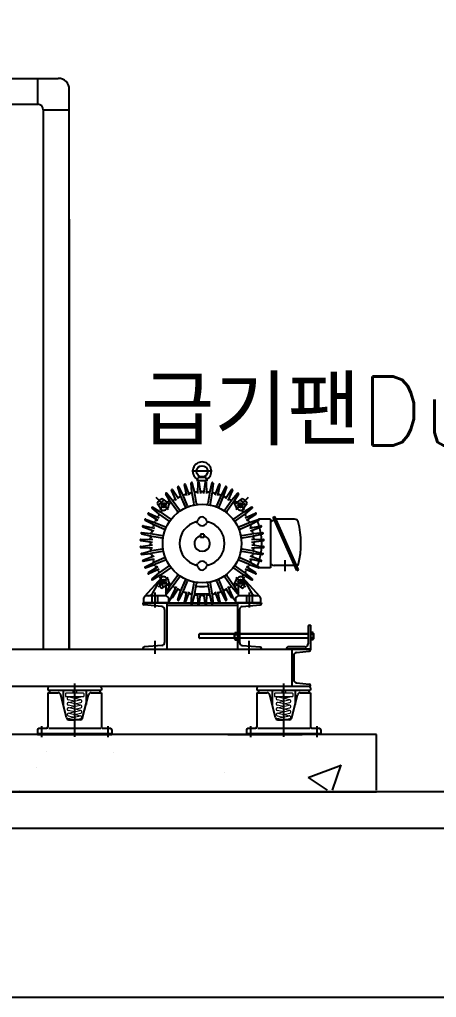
# Model space of a CAD drawing. Header units: millimetres. Extents: x -86 to 11742, y 5229 to 11464.
# Drawn here: x 7805.16 to 7819.62, y 5458.32 to 5492.3 of the extents above; entities that cross this region are included whole.
import ezdxf
from ezdxf.enums import TextEntityAlignment as Align

# ---------------------------------------------------------------- set-up
doc = ezdxf.new("R2010")
doc.units = ezdxf.units.MM
doc.header["$LTSCALE"] = 5
for name, color, linetype in [('252', 252, 'CONTINUOUS'), ('ARCH', 9, 'CONTINUOUS'), ('LGK-S', 121, 'CONTINUOUS'), ('MA', 15, 'CONTINUOUS'), ('NARA', 8, 'CONTINUOUS')]:
    doc.layers.add(name, color=color, linetype=linetype)
doc.styles.add('GHS', font='ROMANS.shx', dxfattribs={"bigfont": 'GHS.shx'})

# ---------------------------------------------------------------- blocks, each defined once
blk = doc.blocks.new('ahu-ex')
at = {"layer": '252', "linetype": 'Continuous'}
for p, q in [((-6112.9, 4.2), (-6112.9, 135.7)), ((-6112.9, 135.7), (0, 135.7)), ((-6112.9, 0), (0, 0))]:
    blk.add_line(p, q, dxfattribs=at)
at = {"layer": '252', "color": 251, "linetype": 'Continuous'}
for p, q in [((-5495.8, 94), (-5495.8, 94)), ((-5338.3, 95.3), (-5338.3, 95.3)), ((-5952.7, 34), (-6030.2, 63.7)), ((-6009.9, 4.2), (-6030, 63.9)), ((-5756, 46.4), (-5756, 46.4)), ((-5314.7, 57.5), (-5314.7, 57.5)), ((-5952.6, 34.1), (-5997, 4.2))]:
    blk.add_line(p, q, dxfattribs=at)
at = {"layer": 'ARCH'}
blk.add_line((-5276, 4.2), (-5276, 4.2), dxfattribs=at)
at = {"layer": 'MA', "color": 2}
for p, q in [((-4111.5, 1677.2), (-5365.7, 1677.2)), ((-5317.8, 1616.2), (-5317.8, 1677.2)), ((-5391.8, 1346.2), (-5391.8, 1651.1)), ((-4159.4, 1616.2), (-5317.8, 1616.2)), ((-5330.8, 1603.2), (-5391.8, 1603.2)), ((-5330.8, 1603.2), (-5330.8, 336)), ((-5391.8, 1346.2), (-5391.8, 336)), ((-5957.9, 336), (-5901.3, 336)), ((-5957.8, 336), (-5957.8, 334.4)), ((-5925, 328.3), (-5954.7, 330.9)), ((-5925, 328.3), (-5954.7, 330.9)), ((-5914.3, 336), (-5914.3, 248.9)), ((-5901.3, 337.7), (-5901.3, 336)), ((-5842.9, 337.5), (-5842.9, 336)), ((-5564.2, 336), (-5842.9, 336)), ((-5564.2, 337.5), (-5564.2, 336)), ((-5918.7, 321.4), (-5918.7, 263.5)), ((-5925, 256.6), (-5954.7, 254)), ((-5895, 255.4), (-5895, 130.2)), ((-5404.3, 255.4), (-5404.3, 130.2)), ((-5957.9, 248.9), (-5957.9, 250.5)), ((-5792.6, 248.9), (-5957.9, 248.9)), ((-5957.9, 244.9), (-5957.9, 239.5)), ((-5832.1, 239.5), (-5957.9, 239.5)), ((-5933.6, 233.3), (-5957.9, 233.3)), ((-5957.9, 233.3), (-5957.9, 153.3)), ((-5954.3, 239.5), (-5954.3, 233.3)), ((-5922, 239.5), (-5922, 206.2)), ((-5868, 239.5), (-5868, 205.3)), ((-5832.1, 233.3), (-5856.4, 233.3)), ((-5835.7, 239.5), (-5835.7, 233.3)), ((-5832.1, 244.9), (-5832.1, 239.5)), ((-5832.1, 233.3), (-5832.1, 153.3)), ((-5467.2, 244.9), (-5467.2, 239.5)), ((-5341.4, 239.5), (-5467.2, 239.5)), ((-5442.9, 233.3), (-5467.2, 233.3)), ((-5467.2, 233.3), (-5467.2, 153.3)), ((-5463.6, 239.5), (-5463.6, 233.3)), ((-5431.3, 239.5), (-5431.3, 206.2)), ((-5377.4, 239.5), (-5377.4, 205.3)), ((-5341.4, 233.3), (-5365.7, 233.3)), ((-5345, 239.5), (-5345, 233.3)), ((-5341.4, 244.9), (-5341.4, 239.5)), ((-5341.4, 233.3), (-5341.4, 153.3)), ((-5913.8, 174.4), (-5927.7, 228.5)), ((-5875.7, 174.4), (-5862.3, 228.5)), ((-5423.1, 174.4), (-5437, 228.5)), ((-5385, 174.4), (-5371.6, 228.5)), ((-5908.4, 170), (-5894.7, 170)), ((-5881, 170), (-5894.7, 170)), ((-5417.8, 170), (-5404.1, 170)), ((-5390.4, 170), (-5404.1, 170)), ((-5982.2, 146.6), (-5982.2, 135.7)), ((-5961.2, 149.9), (-5978.9, 149.9)), ((-5972.6, 154.9), (-5972.6, 129)), ((-5834, 149.9), (-5956.2, 149.9)), ((-5811.1, 149.9), (-5828.7, 149.9)), ((-5817.4, 154.9), (-5817.4, 129.3)), ((-5807.8, 146.6), (-5807.8, 135.7)), ((-5491.5, 146.6), (-5491.5, 135.7)), ((-5470.6, 149.9), (-5488.2, 149.9)), ((-5481.9, 154.9), (-5481.9, 129)), ((-5343.4, 149.9), (-5465.5, 149.9)), ((-5320.5, 149.9), (-5338.1, 149.9)), ((-5326.7, 154.9), (-5326.7, 129.3)), ((-5317.1, 146.6), (-5317.1, 135.7)), ((-5807.8, 137.7), (-5982.2, 137.7)), ((-5764.2, 135.7), (-5938.7, 135.7)), ((-5317.1, 137.7), (-5491.5, 137.7)), ((-5317.1, 135.7), (-5491.5, 135.7))]:
    blk.add_line(p, q, dxfattribs=at)
at = {"layer": 'MA', "color": 2, "linetype": 'Continuous'}
for p, q in [((-5391.8, 336), (-5391.8, 1346.2)), ((-4085.4, 336), (-5957.9, 336)), ((-4085.4, 248.9), (-5792.6, 248.9))]:
    blk.add_line(p, q, dxfattribs=at)
at = {"layer": 'MA', "color": 5}
for p, q in [((-5727.5, 754), (-5679.6, 754)), ((-5714.5, 730.5), (-5713.3, 738.1)), ((-5712, 739.2), (-5695.2, 739.2)), ((-5692.7, 730.5), (-5693.9, 738.1)), ((-5760.6, 716.7), (-5754.1, 697.2)), ((-5758.1, 717.7), (-5748.8, 699.5)), ((-5745.2, 722.3), (-5739.8, 696.6)), ((-5742.7, 723), (-5733.3, 698.1)), ((-5729.3, 726.1), (-5727.4, 705.7)), ((-5726.7, 726.6), (-5721.7, 706.7)), ((-5714.3, 731.4), (-5692.8, 731.4)), ((-5713.1, 728.1), (-5713.6, 701.5)), ((-5710.4, 728.3), (-5706.9, 702)), ((-5700.2, 702), (-5696.7, 728.3)), ((-5693.6, 701.5), (-5694.1, 728.1)), ((-5685.4, 706.7), (-5680.4, 726.6)), ((-5679.8, 705.7), (-5677.9, 726.1)), ((-5673.8, 698.1), (-5664.5, 723)), ((-5667.4, 696.6), (-5662, 722.3)), ((-5658.3, 699.5), (-5649, 717.7)), ((-5653.1, 697.2), (-5646.6, 716.7)), ((-5811.3, 692), (-5782.7, 663.3)), ((-5784.3, 680), (-5798.3, 690)), ((-5788.9, 700.5), (-5778.2, 683)), ((-5786.8, 702), (-5773.6, 686.3)), ((-5775.2, 709.4), (-5764.1, 685.5)), ((-5772.9, 710.7), (-5758.6, 689.2)), ((-5754.1, 697.2), (-5742.9, 670.5)), ((-5748.8, 699.5), (-5737.6, 672.7)), ((-5727.4, 705.7), (-5722.5, 677.1)), ((-5721.7, 706.7), (-5716.8, 678.1)), ((-5690.3, 678.1), (-5685.4, 706.7)), ((-5684.7, 677.1), (-5679.8, 705.7)), ((-5669.6, 672.7), (-5658.3, 699.5)), ((-5664.3, 670.5), (-5653, 697.2)), ((-5648.5, 689.2), (-5634.2, 710.7)), ((-5643, 685.5), (-5632, 709.4)), ((-5633.6, 686.3), (-5620.4, 702)), ((-5628.9, 683), (-5618.2, 700.5)), ((-5624.4, 663.3), (-5595.8, 692)), ((-5608.9, 690), (-5622.8, 680)), ((-5805.7, 654.2), (-5821.4, 667.4)), ((-5802.3, 658.9), (-5819.9, 669.5)), ((-5799.4, 664.9), (-5809.3, 678.9)), ((-5778.2, 683), (-5761.3, 659.4)), ((-5773.6, 686.3), (-5756.6, 662.8)), ((-5650.5, 662.8), (-5633.6, 686.3)), ((-5645.9, 659.4), (-5628.9, 683)), ((-5597.8, 678.9), (-5607.7, 664.9)), ((-5587.3, 669.5), (-5604.8, 658.8)), ((-5585.8, 667.4), (-5601.4, 654.2)), ((-5930.2, 522.1), (-5874.3, 647.8)), ((-5926.3, 520.4), (-5870.3, 646.1)), ((-5870.3, 646.1), (-5874.3, 647.8)), ((-5807.8, 638.7), (-5830, 653.5)), ((-5804.5, 644.6), (-5828.8, 655.8)), ((-5782.2, 637.2), (-5805.7, 654.2)), ((-5778.8, 641.9), (-5802.3, 658.9)), ((-5604.8, 658.9), (-5628.3, 641.9)), ((-5601.4, 654.2), (-5625, 637.2)), ((-5578.4, 655.8), (-5602.7, 644.6)), ((-5577.1, 653.5), (-5599.4, 638.7)), ((-5920.6, 641.4), (-5878.3, 641.4)), ((-5867.4, 637.2), (-5873.1, 639.7)), ((-5863.8, 641.7), (-5837.6, 641.7)), ((-5863.8, 641.7), (-5863.8, 584.2)), ((-5863.8, 632.1), (-5863.8, 536.3)), ((-5817, 613.7), (-5842.4, 623.3)), ((-5815.5, 620.3), (-5841.7, 625.8)), ((-5816.6, 634.7), (-5837.6, 641.7)), ((-5818.8, 629.4), (-5837.1, 638.8)), ((-5792.1, 618.2), (-5818.8, 629.4)), ((-5789.9, 623.5), (-5816.6, 634.7)), ((-5590.5, 634.7), (-5617.3, 623.5)), ((-5588.3, 629.4), (-5615.1, 618.2)), ((-5565.5, 625.8), (-5591.6, 620.3)), ((-5569.6, 641.7), (-5590.5, 634.7)), ((-5564.7, 623.3), (-5590.2, 613.7)), ((-5570.1, 638.8), (-5588.3, 629.4)), ((-5826.1, 602.3), (-5845.9, 607.3)), ((-5825.1, 608), (-5845.5, 609.9)), ((-5797.5, 597.4), (-5826, 602.3)), ((-5796.5, 603.1), (-5825.1, 608)), ((-5707.5, 606), (-5699.7, 606)), ((-5707.5, 606), (-5707.5, 598.1)), ((-5707.5, 598.1), (-5699.7, 598.1)), ((-5699.7, 606), (-5699.7, 598.1)), ((-5582.1, 608), (-5610.7, 603.1)), ((-5581.1, 602.3), (-5609.7, 597.4)), ((-5561.6, 609.9), (-5582.1, 608)), ((-5561.2, 607.3), (-5581.1, 602.3)), ((-5863.8, 584.2), (-5863.8, 526.7)), ((-5820.2, 581), (-5847.7, 577.3)), ((-5819.8, 587.3), (-5847.6, 591.1)), ((-5819.5, 594.2), (-5847.5, 593.7)), ((-5819.9, 574.2), (-5847.5, 574.7)), ((-5559.6, 593.7), (-5587.6, 594.2)), ((-5559.5, 591.1), (-5587.3, 587.3)), ((-5559.6, 574.7), (-5587.2, 574.2)), ((-5559.5, 577.3), (-5587, 581)), ((-5826.1, 566.1), (-5845.9, 561)), ((-5825.1, 560.4), (-5845.5, 558.5)), ((-5816.5, 554.9), (-5842.4, 545.1)), ((-5826.1, 566.1), (-5797.5, 571)), ((-5825.1, 560.4), (-5796.5, 565.3)), ((-5610.7, 565.3), (-5582.1, 560.4)), ((-5609.7, 571), (-5581.1, 566.1)), ((-5564.7, 545.1), (-5590.7, 554.9)), ((-5561.6, 558.5), (-5582.1, 560.4)), ((-5561.2, 561), (-5581.1, 566.1)), ((-5927.2, 533.2), (-5927.2, 533.2)), ((-5920.9, 532.5), (-5872.5, 532.5)), ((-5897.8, 545.1), (-5897.8, 519.2)), ((-5815, 548.2), (-5841.7, 542.6)), ((-5816.6, 533.7), (-5837.6, 526.7)), ((-5818.8, 539), (-5837.1, 529.6)), ((-5830, 514.9), (-5807.8, 529.7)), ((-5818.8, 539), (-5792.1, 550.2)), ((-5816.6, 533.7), (-5789.9, 544.9)), ((-5805.7, 514.2), (-5782.2, 531.2)), ((-5625, 531.2), (-5601.4, 514.2)), ((-5617.3, 544.9), (-5590.5, 533.7)), ((-5615.1, 550.2), (-5588.3, 539)), ((-5599.4, 529.7), (-5577.1, 514.9)), ((-5565.5, 542.6), (-5592.2, 548.2)), ((-5569.6, 526.7), (-5590.5, 533.7)), ((-5570, 529.6), (-5588.3, 539)), ((-5926.3, 520.4), (-5930.2, 522.1)), ((-5863.8, 526.7), (-5837.6, 526.7)), ((-5828.8, 512.6), (-5804.5, 523.8)), ((-5821.4, 501), (-5805.7, 514.2)), ((-5819.9, 498.9), (-5802.3, 509.5)), ((-5802.3, 509.5), (-5778.8, 526.5)), ((-5761.3, 509), (-5778.2, 485.4)), ((-5756.6, 505.6), (-5773.6, 482.1)), ((-5633.6, 482.1), (-5650.5, 505.6)), ((-5628.9, 485.4), (-5645.9, 509)), ((-5628.3, 526.5), (-5604.8, 509.5)), ((-5604.8, 509.5), (-5587.3, 498.9)), ((-5602.7, 523.8), (-5578.4, 512.6)), ((-5601.4, 514.2), (-5585.8, 501)), ((-5838.9, 459.7), (-5798.9, 503.6)), ((-5798.9, 503.6), (-5820, 467.1)), ((-5806.3, 481.4), (-5783.7, 504.1)), ((-5802, 498.2), (-5802, 481.9)), ((-5784.3, 488.4), (-5798.3, 478.4)), ((-5778.2, 485.4), (-5788.9, 467.9)), ((-5788.9, 461.4), (-5788.9, 485.1)), ((-5764.1, 482.9), (-5775.2, 459)), ((-5742.9, 497.9), (-5754.1, 471.2)), ((-5737.6, 495.7), (-5748.8, 468.9)), ((-5722.5, 491.3), (-5727.4, 462.7)), ((-5716.8, 490.3), (-5721.7, 461.7)), ((-5685.4, 461.7), (-5690.3, 490.3)), ((-5679.8, 462.7), (-5684.7, 491.3)), ((-5658.3, 468.9), (-5669.6, 495.7)), ((-5653.1, 471.2), (-5664.3, 497.9)), ((-5632, 459), (-5643.1, 482.9)), ((-5618.2, 467.9), (-5628.9, 485.4)), ((-5623.5, 504.1), (-5600.8, 481.4)), ((-5608.9, 478.4), (-5622.8, 488.4)), ((-5618.3, 485.1), (-5618.3, 461.4)), ((-5608.2, 503.6), (-5568.2, 459.7)), ((-5587.2, 467.1), (-5608.2, 503.6)), ((-5605.2, 481.9), (-5605.2, 498.2)), ((-5835.1, 461.4), (-5788.9, 461.4)), ((-5820.7, 461.4), (-5820.7, 444.9)), ((-5814.2, 468.9), (-5814.2, 433.9)), ((-5807.6, 461.4), (-5807.6, 444.9)), ((-5782, 456.2), (-5788.9, 461.4)), ((-5773.6, 482.1), (-5786.8, 466.4)), ((-5758.6, 479.2), (-5772.9, 457.7)), ((-5754.1, 471.2), (-5760.6, 451.7)), ((-5748.8, 468.9), (-5758.1, 450.7)), ((-5739.8, 471.8), (-5745.2, 446.1)), ((-5733.3, 470.3), (-5742.7, 445.4)), ((-5727.4, 462.7), (-5729.3, 442.3)), ((-5721.7, 461.7), (-5726.7, 441.8)), ((-5713.6, 466.2), (-5713.1, 440.3)), ((-5707, 465.8), (-5710.4, 440.1)), ((-5696.7, 440.1), (-5700.1, 465.8)), ((-5694.1, 440.3), (-5693.6, 466.2)), ((-5680.4, 441.8), (-5685.4, 461.7)), ((-5677.9, 442.3), (-5679.8, 462.7)), ((-5664.5, 445.4), (-5673.9, 470.3)), ((-5662, 446.1), (-5667.4, 471.8)), ((-5649, 450.7), (-5658.3, 468.9)), ((-5646.6, 451.7), (-5653.1, 471.2)), ((-5634.2, 457.7), (-5648.5, 479.2)), ((-5620.4, 466.4), (-5633.6, 482.1)), ((-5618.2, 461.4), (-5625.2, 456.2)), ((-5618.3, 461.4), (-5572.1, 461.4)), ((-5599.5, 444.9), (-5599.5, 461.4)), ((-5593, 433.9), (-5593, 468.9)), ((-5586.4, 444.9), (-5586.4, 461.4)), ((-5564.2, 444.9), (-5842.9, 444.9)), ((-5842.9, 444.9), (-5842.9, 443.3)), ((-5840.3, 456.2), (-5840.3, 444.9)), ((-5840.3, 444.9), (-5782, 444.9)), ((-5797.9, 436.2), (-5839.7, 439.9)), ((-5786.3, 444.9), (-5786.3, 336)), ((-5620.8, 439.6), (-5786.3, 439.6)), ((-5782, 448.3), (-5775.2, 458)), ((-5782, 456.2), (-5782, 444.9)), ((-5631.9, 458), (-5625.2, 448.3)), ((-5625.2, 444.9), (-5625.2, 456.2)), ((-5625.2, 444.9), (-5566.8, 444.9)), ((-5620.8, 444.9), (-5620.8, 336)), ((-5609.2, 436.2), (-5567.4, 439.9)), ((-5566.8, 444.9), (-5566.8, 456.2)), ((-5564.2, 444.9), (-5564.2, 443.3)), ((-5791.5, 429.3), (-5791.5, 351.6)), ((-5615.6, 429.3), (-5615.6, 351.6)), ((-5957.9, 392.6), (-5956.1, 392.6)), ((-5957.9, 392.6), (-5957.9, 336)), ((-5965, 372.6), (-5965, 360.3)), ((-5964.2, 374.7), (-5957.9, 374.7)), ((-5964.2, 370.6), (-5957.9, 370.6)), ((-5952.7, 389.1), (-5952.7, 348.6)), ((-5952.7, 371.6), (-5791.5, 371.6)), ((-5952.7, 370.9), (-5791.5, 370.9)), ((-5780, 374.7), (-5786.3, 374.7)), ((-5780, 370.6), (-5786.3, 370.6)), ((-5779.2, 372.6), (-5779.2, 360.3)), ((-5779.2, 371.6), (-5697.2, 371.6)), ((-5779.2, 370.9), (-5696.6, 370.9)), ((-5696.6, 370.9), (-5697.2, 371.6)), ((-5696.6, 362), (-5696.6, 370.9)), ((-5964.2, 362.4), (-5957.9, 362.4)), ((-5964.2, 358.2), (-5957.9, 358.2)), ((-5952.7, 362), (-5791.5, 362)), ((-5952.7, 361.4), (-5791.5, 361.4)), ((-5814.2, 324.7), (-5814.2, 355.2)), ((-5780, 362.4), (-5786.3, 362.4)), ((-5780, 358.2), (-5786.3, 358.2)), ((-5779.2, 362), (-5696.6, 362)), ((-5779.2, 361.4), (-5697.2, 361.4)), ((-5696.6, 362), (-5697.2, 361.4)), ((-5593, 324.7), (-5593, 355.2)), ((-5945.2, 341.2), (-5904.8, 341.2)), ((-5797.9, 344.6), (-5839.7, 341)), ((-5609.2, 344.6), (-5567.4, 341))]:
    blk.add_line(p, q, dxfattribs=at)
at = {"layer": 'MA', "color": 5, "lineweight": 0}
for p, q in [((-5916.3, 231.7), (-5916.3, 225)), ((-5875.2, 233.2), (-5914.8, 233.2)), ((-5899.2, 239.5), (-5899.2, 233.2)), ((-5890.8, 239.5), (-5890.8, 233.2)), ((-5873.7, 231.7), (-5873.7, 225)), ((-5425.6, 231.7), (-5425.6, 225)), ((-5384.5, 233.2), (-5424.1, 233.2)), ((-5408.5, 239.5), (-5408.5, 233.2)), ((-5400.1, 239.5), (-5400.1, 233.2)), ((-5383, 231.7), (-5383, 225)), ((-5873.7, 225), (-5916.3, 225)), ((-5892.9, 220.5), (-5913.3, 225)), ((-5909.6, 216.8), (-5881.2, 223.1)), ((-5894.5, 207.5), (-5909.6, 210.9)), ((-5909.6, 204.2), (-5881.2, 210.5)), ((-5879.9, 210.5), (-5908.3, 216.8)), ((-5895, 213.8), (-5879.9, 217.2)), ((-5879.5, 223), (-5888.6, 225)), ((-5383, 225), (-5425.6, 225)), ((-5402.3, 220.5), (-5422.7, 225)), ((-5418.9, 216.8), (-5390.5, 223.1)), ((-5403.8, 207.5), (-5418.9, 210.9)), ((-5418.9, 204.2), (-5390.5, 210.5)), ((-5389.2, 210.5), (-5417.6, 216.8)), ((-5404.3, 213.8), (-5389.2, 217.2)), ((-5388.9, 223), (-5398, 225)), ((-5894.5, 194.9), (-5909.6, 198.3)), ((-5909.6, 191.6), (-5881.2, 197.9)), ((-5894.5, 182.3), (-5909.6, 185.7)), ((-5881.2, 185.3), (-5909.6, 179)), ((-5879.9, 197.9), (-5908.3, 204.2)), ((-5879.9, 185.3), (-5908.3, 191.6)), ((-5895, 201.2), (-5879.9, 204.6)), ((-5895, 188.6), (-5879.9, 192)), ((-5403.8, 194.9), (-5418.9, 198.3)), ((-5418.9, 191.6), (-5390.5, 197.9)), ((-5403.8, 182.3), (-5418.9, 185.7)), ((-5390.5, 185.3), (-5418.9, 179)), ((-5389.2, 197.9), (-5417.6, 204.2)), ((-5389.2, 185.3), (-5417.6, 191.6)), ((-5404.3, 201.2), (-5389.2, 204.6)), ((-5404.3, 188.6), (-5389.2, 192)), ((-5894.7, 170), (-5909.6, 173.1)), ((-5876.5, 172.4), (-5908.3, 179)), ((-5879.9, 179.4), (-5894.6, 176.1)), ((-5404.1, 170), (-5418.9, 173.1)), ((-5385.9, 172.4), (-5417.7, 179)), ((-5389.2, 179.4), (-5403.9, 176.1))]:
    blk.add_line(p, q, dxfattribs=at)
at = {"layer": 'MA', "color": 2, "extrusion": (0, 0, -1)}
for centre, major_axis, start_param, end_param in [((-5365.7, 1651.1), (18.5, 18.5), 3.926991, 5.497787), ((-5317.8, 1603.2), (-9.24, 9.24), 5.497787, 7.068583), ((-5954.4, 334.4), (2.46, 2.46), 2.443461, 3.926991), ((-5954.4, 334.4), (2.46, 2.46), 2.443461, 3.926991), ((-5925.7, 321.4), (-4.93, 4.93), 0.872665, 2.356194), ((-5925.7, 321.4), (-4.93, 4.93), 0.872665, 2.356194), ((-5954.4, 250.5), (-2.46, 2.46), 5.497787, 6.981317), ((-5925.7, 263.5), (4.93, 4.93), 0.785398, 2.268928), ((-5953.9, 244.9), (2.85, 2.85), 3.926991, 5.497787), ((-5933.6, 227.3), (-4.26, 4.26), 0.785398, 2.164774), ((-5856.4, 227.3), (4.26, 4.26), 4.118411, 5.497787), ((-5836.1, 244.9), (-2.85, 2.85), 0.785398, 2.356194), ((-5463.2, 244.9), (2.85, 2.85), 3.926991, 5.497787), ((-5442.9, 227.3), (-4.26, 4.26), 0.785398, 2.164774), ((-5365.7, 227.3), (4.26, 4.26), 4.118411, 5.497787), ((-5345.5, 244.9), (-2.85, 2.85), 0.785398, 2.356194), ((-5908.4, 175.4), (-3.83, 3.83), 3.926991, 5.306367), ((-5881, 175.4), (3.83, 3.83), 0.976818, 2.356194), ((-5417.8, 175.4), (-3.83, 3.83), 3.926991, 5.306367), ((-5390.4, 175.4), (3.83, 3.83), 0.976818, 2.356194), ((-5978.9, 146.6), (-2.37, 2.37), 5.497787, 7.068583), ((-5961.2, 153.3), (2.37, 2.37), 0.785398, 2.356194), ((-5828.7, 153.3), (-2.37, 2.37), 3.926991, 5.497787), ((-5811.1, 146.6), (2.37, 2.37), -0.785398, 0.785398), ((-5488.2, 146.6), (-2.37, 2.37), 5.497787, 7.068583), ((-5470.6, 153.3), (-2.37, 2.37), 2.356194, 3.926991), ((-5338.1, 153.3), (-2.37, 2.37), 3.926991, 5.497787), ((-5320.5, 146.6), (2.37, 2.37), -0.785398, 0.785398)]:
    blk.add_ellipse(centre, major_axis=major_axis, ratio=1, start_param=start_param, end_param=end_param, dxfattribs=at)
at = {"layer": 'MA', "color": 5, "extrusion": (0, 0, -1)}
for centre, major_axis, start_param, end_param in [((-5703.6, 754), (-15.4, 15.4), 4.562707, 9.574461), ((-5703.6, 754), (-9.24, 9.24), 5.497787, 11.780972), ((-5721.1, 731.6), (4.78, 4.78), -0.029821, 0.942375), ((-5712, 737.9), (0.924, 0.924), 4.101525, 5.497786), ((-5703.6, 719.1), (15.5, 15.5), -1.221163, -0.34963), ((-5695.2, 737.9), (-0.924, 0.924), 0.785392, 2.181659), ((-5686, 731.6), (-4.78, 4.78), 5.340812, 6.313006), ((-5759.3, 717.1), (0.924, 0.924), 3.568843, 6.595051), ((-5743.9, 722.6), (0.924, 0.924), 3.682289, 6.708497), ((-5728, 726.3), (0.924, 0.924), 3.795735, 6.821943), ((-5711.7, 728.1), (0.924, 0.924), 3.909182, 6.93539), ((-5695.4, 728.1), (-0.924, 0.924), 5.630982, 8.657189), ((-5679.2, 726.3), (0.924, 0.924), 4.173632, 7.199839), ((-5663.2, 722.6), (0.924, 0.924), 4.287078, 7.313285), ((-5647.8, 717.1), (0.924, 0.924), 4.400524, 7.426731), ((-5703.6, 584.2), (100.4, 100.4), 4.65715, 4.767639), ((-5787.8, 701.2), (0.924, 0.924), 3.34195, 6.368158), ((-5774, 710), (0.924, 0.924), 3.455397, 6.481604), ((-5768.9, 689.7), (1.85, 1.85), 0.351615, 1.801656), ((-5759.4, 695), (1.85, 1.85), 1.889899, 3.339758), ((-5703.6, 584.2), (85.9, 85.9), -1.251811, -1.226629), ((-5756.6, 696.4), (1.85, 1.85), 0.465061, 1.915104), ((-5746.5, 700.7), (-1.85, 1.85), 3.574142, 5.024001), ((-5703.6, 584.2), (85.9, 85.9), -1.13836, -1.113286), ((-5743.5, 701.7), (-1.85, 1.85), 2.149304, 3.599347), ((-5733, 704.8), (1.85, 1.85), 2.116793, 3.566652), ((-5703.6, 584.2), (85.9, 85.9), -1.02491, -0.99973), ((-5730, 705.5), (1.85, 1.85), 0.691954, 2.141998), ((-5719.2, 707.3), (-1.85, 1.85), 3.800928, 5.250895), ((-5703.6, 584.2), (85.9, 85.9), -0.91146, -0.886275), ((-5716.1, 707.7), (1.85, 1.85), 0.8054, 2.255445), ((-5705.1, 708.3), (1.85, 1.85), 2.343688, 3.793546), ((-5703.6, 584.2), (-85.9, 85.9), 0.772789, 0.785399), ((-5703.6, 584.2), (85.9, 85.9), -0.785399, -0.772788), ((-5702, 708.3), (1.85, 1.85), 0.918843, 2.368701), ((-5691.1, 707.7), (1.85, 1.85), 2.456943, 3.906988), ((-5703.6, 584.2), (85.9, 85.9), -0.684521, -0.659335), ((-5688, 707.3), (-1.85, 1.85), 2.603086, 4.053053), ((-5677.2, 705.5), (1.85, 1.85), 2.570392, 4.020435), ((-5703.6, 584.2), (85.9, 85.9), -0.571065, -0.545885), ((-5674.1, 704.8), (-1.85, 1.85), 2.716533, 4.166391), ((-5663.6, 701.7), (-1.85, 1.85), 4.254635, 5.704678), ((-5703.6, 584.2), (-85.9, 85.9), 1.113287, 1.138361), ((-5660.7, 700.7), (1.85, 1.85), 1.259184, 2.709042), ((-5650.6, 696.4), (1.85, 1.85), 2.797286, 4.247328), ((-5703.6, 584.2), (85.9, 85.9), -0.344167, -0.318984), ((-5647.8, 695), (1.85, 1.85), 1.372631, 2.822489), ((-5638.2, 689.7), (-1.85, 1.85), 4.48153, 5.93157), ((-5633.1, 710), (-0.924, 0.924), 6.084767, 9.110974), ((-5619.4, 701.2), (-0.924, 0.924), 6.198213, 9.22442), ((-5703.6, 584.2), (100.4, 100.4), -0.05525, 0.055239), ((-5820.5, 668.4), (-0.924, 0.924), 4.627417, 7.653624), ((-5703.6, 584.2), (-96.1, 96.1), 6.217837, 6.348544), ((-5703.6, 584.2), (89.9, 89.9), 4.598371, 4.830204), ((-5793.5, 674.1), (-3.69, 3.69), 5.497787, 11.780972), ((-5703.6, 584.2), (65.3, 65.3), 3.926991, 10.210176), ((-5795.3, 676), (-9.85, 9.85), 2.426259, 3.856934), ((-5781.3, 684.3), (-3.69, 3.69), 3.266912, 4.546452), ((-5775.3, 674.6), (-4.31, 4.31), 5.567847, 6.397248), ((-5780.5, 681.6), (-1.85, 1.85), 1.808965, 3.259006), ((-5771.6, 688), (-1.85, 1.85), 3.347249, 4.797107), ((-5703.6, 584.2), (85.9, 85.9), -1.36526, -1.340077), ((-5745.3, 669.5), (-1.85, 1.85), 1.959082, 3.472216), ((-5735.2, 673.7), (1.85, 1.85), 2.017202, 3.530076), ((-5725, 676.7), (-1.85, 1.85), 2.18603, 3.699105), ((-5714.2, 678.5), (-1.85, 1.85), 3.814818, 5.327669), ((-5692.9, 678.5), (-1.85, 1.85), 2.526312, 4.039163), ((-5682.1, 676.7), (-1.85, 1.85), 4.154877, 5.667952), ((-5672, 673.7), (1.85, 1.85), 1.182313, 2.695186), ((-5661.9, 669.5), (-1.85, 1.85), 4.381767, 5.894901), ((-5703.6, 584.2), (-85.9, 85.9), 1.340077, 1.36526), ((-5635.6, 688), (-1.85, 1.85), 3.056875, 4.506732), ((-5626.7, 681.6), (1.85, 1.85), 3.024179, 4.474221), ((-5625.9, 684.3), (3.69, 3.69), 1.736734, 3.016273), ((-5631.8, 674.6), (4.31, 4.31), -0.114062, 0.715339), ((-5611.8, 676), (9.85, 9.85), 2.426251, 3.856926), ((-5703.6, 584.2), (89.9, 89.9), -0.117815, 0.114018), ((-5613.7, 674.1), (-3.69, 3.69), 5.497787, 11.780972), ((-5703.6, 584.2), (-96.1, 96.1), 1.505437, 1.636145), ((-5586.6, 668.4), (-0.924, 0.924), 0.200358, 3.226565), ((-5829.3, 654.6), (-0.924, 0.924), 4.513971, 7.540178), ((-5809.1, 649.6), (1.85, 1.85), 1.339936, 2.789977), ((-5703.6, 584.2), (85.9, 85.9), 4.48167, 4.506854), ((-5807.4, 652.2), (-1.85, 1.85), 1.486079, 2.935936), ((-5801, 661.1), (-1.85, 1.85), 3.024179, 4.47422), ((-5803.7, 661.9), (-3.69, 3.69), 1.737047, 3.016544), ((-5793.9, 656), (-4.31, 4.31), 6.169124, 6.998525), ((-5763.4, 657.9), (1.85, 1.85), 0.161394, 1.674462), ((-5754.5, 664.3), (1.85, 1.85), 1.790286, 3.303247), ((-5703.6, 637.3), (6.77, 6.77), 4.161928, 6.833593), ((-5652.6, 664.3), (-1.85, 1.85), 2.979938, 4.492899), ((-5643.7, 657.9), (-1.85, 1.85), 4.608723, 6.121792), ((-5613.2, 656), (4.31, 4.31), -0.715339, 0.114061), ((-5603.5, 661.9), (3.69, 3.69), 3.266642, 4.546139), ((-5606.2, 661.1), (1.85, 1.85), 1.808964, 3.259006), ((-5599.8, 652.2), (1.85, 1.85), 3.347249, 4.797107), ((-5703.6, 584.2), (85.9, 85.9), 0.205535, 0.230719), ((-5598.1, 649.6), (1.85, 1.85), 1.922412, 3.372452), ((-5577.8, 654.6), (-0.924, 0.924), 0.313805, 3.340011), ((-5740.6, 584.2), (8.8, 194.9), 4.417906, 4.930053), ((-5920.6, 632.7), (-6.16, 6.16), 5.760809, 7.068583), ((-5878.3, 643.1), (-1.23, 1.23), 2.775074, 3.926991), ((-5869.9, 631.6), (-4.31, 4.31), 1.204277, 2.356194), ((-5841.9, 624.5), (-0.924, 0.924), 4.287078, 7.313285), ((-5703.6, 584.2), (99.1, 99.1), 4.108703, 4.19916), ((-5836.5, 639.9), (0.924, 0.924), 2.829728, 5.855935), ((-5703.6, 584.2), (99.1, 99.1), 4.222158, 4.312612), ((-5821.1, 624.2), (1.85, 1.85), 1.113043, 2.563082), ((-5820, 627.1), (1.85, 1.85), -0.31161, 1.138247), ((-5703.6, 584.2), (85.9, 85.9), 4.25488, 4.279954), ((-5815.8, 637.2), (1.85, 1.85), 1.22649, 2.67653), ((-5703.6, 584.2), (-85.9, 85.9), 5.939019, 5.964201), ((-5814.4, 640), (1.85, 1.85), -0.198164, 1.251694), ((-5788.8, 625.9), (1.85, 1.85), 1.240173, 2.753307), ((-5783.7, 635.1), (-1.85, 1.85), 1.409142, 2.922103), ((-5777.3, 644), (1.85, 1.85), 1.46713, 2.980199), ((-5703.6, 584.2), (37.3, 37.3), 2.618562, 5.23542), ((-5718.5, 628.3), (-4.31, 4.31), 0.459266, 1.814103), ((-5718.8, 641), (4.31, 4.31), 1.020358, 2.093914), ((-5703.6, 637.3), (-8.01, 8.01), 2.898233, 4.95575), ((-5688.3, 641), (4.31, 4.31), 2.618564, 3.692011), ((-5688.7, 628.3), (-4.31, 4.31), 6.039761, 7.394428), ((-5703.6, 584.2), (37.3, 37.3), -0.523086, 0.785398), ((-5629.9, 644), (-1.85, 1.85), 3.302987, 4.816054), ((-5623.5, 635.1), (1.85, 1.85), 3.361083, 4.874043), ((-5618.3, 625.9), (-1.85, 1.85), 3.529878, 5.043012), ((-5592.7, 640), (1.85, 1.85), 3.460696, 4.910554), ((-5703.6, 584.2), (-85.9, 85.9), 1.88978, 1.914963), ((-5591.4, 637.2), (1.85, 1.85), 2.035859, 3.485899), ((-5587.1, 627.1), (1.85, 1.85), 3.574142, 5.023999), ((-5703.6, 584.2), (-85.9, 85.9), 2.003231, 2.028305), ((-5586.1, 624.2), (-1.85, 1.85), 3.720102, 5.170141), ((-5570.7, 639.9), (-0.924, 0.924), 0.427251, 3.453457), ((-5565.2, 624.5), (0.924, 0.924), -1.030099, 1.996107), ((-5845.6, 608.6), (0.924, 0.924), 2.602836, 5.629043), ((-5703.6, 584.2), (-99.1, 99.1), 5.566043, 5.656503), ((-5826.7, 599.8), (1.85, 1.85), -0.538502, 0.911354), ((-5824.8, 610.6), (-1.85, 1.85), 2.570393, 4.020432), ((-5703.6, 584.2), (85.9, 85.9), 4.027868, 4.053054), ((-5824.1, 613.6), (1.85, 1.85), -0.425056, 1.024801), ((-5703.6, 584.2), (-85.9, 85.9), 5.71212, 5.7373), ((-5796, 605.7), (-1.85, 1.85), 2.58408, 4.097155), ((-5793.1, 615.8), (-1.85, 1.85), 1.182314, 2.695187), ((-5703.6, 584.2), (-2.9, 18.1), 0.376405, 6.227657), ((-5614.1, 615.8), (1.85, 1.85), 3.587999, 5.100872), ((-5611.1, 605.7), (1.85, 1.85), 2.18603, 3.699105), ((-5583, 613.6), (1.85, 1.85), 3.687589, 5.137445), ((-5703.6, 584.2), (-85.9, 85.9), 2.116681, 2.141861), ((-5582.3, 610.6), (1.85, 1.85), 2.262753, 3.712791), ((-5580.5, 599.8), (-1.85, 1.85), 5.371831, 6.821688), ((-5703.6, 584.2), (-85.9, 85.9), 2.230132, 2.255317), ((-5561.5, 608.6), (-0.924, 0.924), 0.654143, 3.680349), ((-5847.5, 592.4), (-0.924, 0.924), 4.060186, 7.086393), ((-5847.5, 576), (0.924, 0.924), 2.375943, 5.40215), ((-5703.6, 584.2), (99.1, 99.1), 3.926991, 3.972253), ((-5703.6, 584.2), (-99.1, 99.1), 5.452525, 5.497787), ((-5703.6, 584.2), (-99.1, 99.1), 5.339071, 5.429531), ((-5827.7, 585.8), (-1.85, 1.85), 0.918848, 2.368704), ((-5827.7, 582.6), (-1.85, 1.85), 2.343685, 3.79354), ((-5827.7, 582.6), (-1.85, 1.85), 2.343501, 3.793537), ((-5827, 596.7), (1.85, 1.85), 0.886151, 2.336188), ((-5703.6, 584.2), (-85.9, 85.9), 5.497787, 5.510397), ((-5703.6, 584.2), (-85.9, 85.9), 5.485177, 5.497788), ((-5797.9, 594.9), (1.85, 1.85), -0.61528, 0.897571), ((-5703.6, 584.2), (-37.3, 37.3), 2.356195, 3.664679), ((-5609.2, 594.9), (1.85, 1.85), 3.814819, 5.327669), ((-5580.1, 596.7), (-1.85, 1.85), 3.946997, 5.397035), ((-5579.5, 585.8), (-1.85, 1.85), 5.485277, 6.935134), ((-5703.6, 584.2), (-85.9, 85.9), 2.343584, 2.356195), ((-5703.6, 584.2), (-85.9, 85.9), 2.356194, 2.368804), ((-5579.5, 582.6), (-1.85, 1.85), 4.060442, 5.510297), ((-5579.5, 582.6), (-1.85, 1.85), 4.060445, 5.510481), ((-5559.7, 592.4), (0.924, 0.924), -0.803207, 2.222999), ((-5559.7, 576), (-0.924, 0.924), 0.881036, 3.907242), ((-5845.6, 559.8), (-0.924, 0.924), 3.833293, 6.8595), ((-5703.6, 584.2), (-99.1, 99.1), 5.225618, 5.316075), ((-5827, 571.7), (1.85, 1.85), -0.765395, 0.684462), ((-5826.7, 568.6), (-1.85, 1.85), 2.230054, 3.68009), ((-5824.8, 557.8), (-1.85, 1.85), 0.691956, 2.141812), ((-5703.6, 584.2), (85.9, 85.9), 3.800927, 3.826112), ((-5824.1, 554.8), (-1.85, 1.85), 2.116608, 3.566643), ((-5703.6, 584.2), (85.9, 85.9), 3.687477, 3.712657), ((-5797.9, 573.5), (-1.85, 1.85), 2.244022, 3.756871), ((-5796, 562.7), (1.85, 1.85), -0.955562, 0.557513), ((-5793.1, 552.6), (1.85, 1.85), 0.446406, 1.959278), ((-5614.1, 552.6), (-1.85, 1.85), 4.323908, 5.83678), ((-5611.1, 562.7), (-1.85, 1.85), 5.725673, 7.238748), ((-5609.2, 573.5), (1.85, 1.85), 2.526315, 4.039164), ((-5583, 554.8), (-1.85, 1.85), 4.28734, 5.737375), ((-5703.6, 584.2), (-85.9, 85.9), 2.570529, 2.595708), ((-5582.3, 557.8), (1.85, 1.85), 4.141375, 5.59123), ((-5580.4, 568.6), (1.85, 1.85), 2.603096, 4.053132), ((-5703.6, 584.2), (-85.9, 85.9), 2.457073, 2.482258), ((-5580.1, 571.7), (1.85, 1.85), 4.027927, 5.477784), ((-5561.5, 559.8), (0.924, 0.924), -0.576314, 2.449892), ((-5925.5, 537.2), (-3.08, 3.08), 4.34587, 5.248662), ((-5927.9, 531.6), (-1.23, 1.23), 1.204277, 2.775074), ((-5872.5, 541.2), (6.16, 6.16), 0.785398, 2.356194), ((-5842, 543.9), (-0.924, 0.924), 3.719847, 6.746054), ((-5836.5, 528.5), (-0.924, 0.924), 3.606401, 6.632608), ((-5703.6, 584.2), (-99.1, 99.1), 5.112166, 5.20262), ((-5821.1, 544.2), (1.85, 1.85), -0.992287, 0.457569), ((-5820, 541.3), (-1.85, 1.85), 2.003161, 3.453196), ((-5703.6, 584.2), (-85.9, 85.9), 5.144823, 5.169897), ((-5815.8, 531.2), (1.85, 1.85), -1.105733, 0.344307), ((-5815.8, 531.2), (1.85, 1.85), -1.105733, 0.344123), ((-5703.6, 584.2), (85.9, 85.9), 3.460576, 3.485758), ((-5814.4, 528.4), (-1.85, 1.85), 1.889899, 3.339757), ((-5788.8, 542.5), (-1.85, 1.85), 0.388286, 1.901419), ((-5783.7, 533.3), (-1.85, 1.85), 1.790286, 3.303247), ((-5718.5, 540.1), (4.31, 4.31), 1.327489, 2.682326), ((-5718.8, 527.4), (-4.31, 4.31), 1.047679, 2.121235), ((-5703.6, 531.1), (8.01, 8.01), 4.469027, 6.526545), ((-5703.6, 531.1), (6.77, 6.77), 1.020388, 3.692053), ((-5688.3, 527.4), (-4.31, 4.31), 5.732767, 6.806214), ((-5688.7, 540.1), (4.31, 4.31), 2.030349, 3.385016), ((-5623.5, 533.3), (1.85, 1.85), 2.979938, 4.4929), ((-5618.3, 542.5), (1.85, 1.85), 4.381766, 5.8949), ((-5592.7, 528.4), (-1.85, 1.85), 4.514225, 5.964083), ((-5703.6, 584.2), (-85.9, 85.9), 2.797427, 2.82261), ((-5591.4, 531.2), (-1.85, 1.85), 5.938879, 7.388919), ((-5591.3, 531.2), (1.85, 1.85), 4.368267, 5.818123), ((-5587.1, 541.3), (1.85, 1.85), 2.82999, 4.280025), ((-5703.6, 584.2), (85.9, 85.9), 1.113288, 1.138362), ((-5586.1, 544.2), (-1.85, 1.85), 5.825617, 7.275473), ((-5570.6, 528.5), (0.924, 0.924), -0.349422, 2.676784), ((-5565.2, 543.9), (0.924, 0.924), -0.462868, 2.563338), ((-5829.3, 513.8), (0.924, 0.924), 1.884601, 4.910808), ((-5809.1, 518.8), (-1.85, 1.85), 0.351616, 1.801656), ((-5703.6, 584.2), (85.9, 85.9), 3.347127, 3.37231), ((-5807.4, 516.2), (-1.85, 1.85), 1.776453, 3.22631), ((-5801, 507.3), (1.85, 1.85), -1.332628, 0.117414), ((-5803.4, 506.2), (3.69, 3.69), 0.122176, 1.309004), ((-5793.9, 512.4), (-4.31, 4.31), 3.997049, 4.82645), ((-5795.3, 492.4), (-9.85, 9.85), 0.855463, 2.286138), ((-5777.3, 524.4), (1.85, 1.85), -1.409402, 0.103666), ((-5763.4, 510.5), (1.85, 1.85), -0.103666, 1.409403), ((-5754.5, 504.1), (-1.85, 1.85), 6.121531, 7.634492), ((-5652.6, 504.1), (-1.85, 1.85), 0.21949, 1.732451), ((-5643.7, 510.5), (-1.85, 1.85), 4.873782, 6.386852), ((-5629.9, 524.4), (1.85, 1.85), 4.608724, 6.121791), ((-5611.8, 492.4), (-9.85, 9.85), 5.567845, 6.998519), ((-5613.2, 512.4), (-4.31, 4.31), 3.027531, 3.856932), ((-5603.7, 506.2), (-3.69, 3.69), 4.974182, 6.16101), ((-5606.2, 507.3), (-1.85, 1.85), 6.165772, 7.615814), ((-5599.8, 516.2), (1.85, 1.85), 3.056875, 4.506733), ((-5703.6, 584.2), (-85.9, 85.9), 2.910875, 2.936059), ((-5598.1, 518.8), (1.85, 1.85), 4.481529, 5.93157), ((-5577.8, 513.8), (0.924, 0.924), -0.198419, 2.827788), ((-5820.5, 500), (-0.924, 0.924), 3.341951, 6.368158), ((-5703.6, 584.2), (89.9, 89.9), 3.027574, 3.259407), ((-5703.6, 584.2), (-96.1, 96.1), 4.647039, 4.737099), ((-5793.5, 494.3), (3.69, 3.69), 3.926991, 10.210176), ((-5781.3, 484.1), (3.69, 3.69), -1.404856, -0.125333), ((-5775.3, 493.8), (-4.31, 4.31), 4.598327, 5.427728), ((-5780.5, 486.8), (1.85, 1.85), -0.117414, 1.332628), ((-5771.6, 480.4), (1.85, 1.85), 4.627671, 6.077529), ((-5703.6, 584.2), (85.9, 85.9), 2.910872, 2.936056), ((-5745.3, 498.9), (1.85, 1.85), -0.330623, 1.182511), ((-5735.2, 494.7), (-1.85, 1.85), 5.894702, 7.407576), ((-5725, 491.7), (-1.85, 1.85), 1.013284, 2.526359), ((-5715.7, 481.3), (-1.85, 1.85), 5.667917, 7.185832), ((-5714.2, 489.9), (-1.85, 1.85), 5.667905, 7.180756), ((-5703.6, 584.2), (-71.4, 71.4), 3.809719, 4.044292), ((-5692.9, 489.9), (-1.85, 1.85), 0.673226, 2.186077), ((-5691.4, 481.3), (1.85, 1.85), -0.902894, 0.615212), ((-5682.1, 491.7), (-1.85, 1.85), 5.327623, 6.840698), ((-5672, 494.7), (1.85, 1.85), -1.12439, 0.388483), ((-5661.9, 498.9), (1.85, 1.85), 3.529878, 5.043012), ((-5703.6, 584.2), (85.9, 85.9), 1.776332, 1.801514), ((-5635.6, 480.4), (-1.85, 1.85), 0.205657, 1.655514), ((-5626.7, 486.8), (1.85, 1.85), 3.379761, 4.829802), ((-5625.9, 484.1), (3.69, 3.69), -1.445463, -0.16594), ((-5631.8, 493.8), (-4.31, 4.31), 2.426254, 3.255655), ((-5631.8, 493.8), (4.31, 4.31), 0.855458, 1.684859), ((-5703.6, 584.2), (89.9, 89.9), 1.452982, 1.684815), ((-5613.7, 494.3), (3.69, 3.69), 3.926991, 10.210176), ((-5703.6, 584.2), (-96.1, 96.1), 3.116883, 3.206942), ((-5586.6, 500), (-0.924, 0.924), 1.485824, 4.512031), ((-5835.1, 456.2), (3.69, 3.69), 3.926991, 5.497787), ((-5829.8, 472.7), (8.01, 8.01), 1.309017, 2.356233), ((-5703.6, 584.2), (100.4, 100.4), 3.086352, 3.122189), ((-5787.8, 467.2), (0.924, 0.924), 1.485825, 4.512032), ((-5768.9, 478.7), (1.85, 1.85), -0.23086, 1.219181), ((-5759.4, 473.4), (-1.85, 1.85), 6.08502, 7.534879), ((-5703.6, 584.2), (85.9, 85.9), 2.797424, 2.822607), ((-5756.6, 472), (-1.85, 1.85), 1.226489, 2.676531), ((-5746.5, 467.7), (1.85, 1.85), 4.400777, 5.850636), ((-5703.6, 584.2), (85.9, 85.9), 2.684082, 2.709156), ((-5743.5, 466.7), (-1.85, 1.85), 1.113042, 2.563085), ((-5733, 463.6), (1.85, 1.85), 4.28733, 5.737188), ((-5703.6, 584.2), (85.9, 85.9), 2.570526, 2.595706), ((-5730, 462.9), (1.85, 1.85), -0.571202, 0.878842), ((-5719.2, 461.1), (1.85, 1.85), 4.173882, 5.62385), ((-5718.7, 464.1), (1.85, 1.85), 4.097086, 5.622505), ((-5703.6, 584.2), (-85.9, 85.9), 4.027866, 4.053052), ((-5703.6, 584.2), (83.8, 83.8), 2.231305, 2.481109), ((-5716.1, 460.7), (-1.85, 1.85), 0.886147, 2.336192), ((-5705.1, 460.1), (-1.85, 1.85), 5.631232, 7.08109), ((-5703.6, 584.2), (85.9, 85.9), 2.356192, 2.368803), ((-5703.6, 584.2), (-85.9, 85.9), 3.91438, 3.926991), ((-5702, 460.1), (1.85, 1.85), -0.797904, 0.651954), ((-5691.1, 460.7), (-1.85, 1.85), 5.51779, 6.967835), ((-5703.6, 584.2), (85.9, 85.9), 2.230131, 2.255316), ((-5688.5, 464.1), (1.85, 1.85), -0.910368, 0.61524), ((-5688, 461.1), (1.85, 1.85), -0.91146, 0.538507), ((-5677.2, 462.9), (-1.85, 1.85), 5.404343, 6.854387), ((-5703.6, 584.2), (85.9, 85.9), 2.116681, 2.141861), ((-5674.1, 463.6), (-1.85, 1.85), 0.545998, 1.995856), ((-5663.6, 466.7), (1.85, 1.85), 3.7201, 5.170143), ((-5703.6, 584.2), (-85.9, 85.9), 3.574027, 3.599101), ((-5660.7, 467.7), (1.85, 1.85), -1.138246, 0.311612), ((-5650.6, 472), (1.85, 1.85), 3.606654, 5.056696), ((-5703.6, 584.2), (-85.9, 85.9), 3.460576, 3.485759), ((-5647.8, 473.4), (-1.85, 1.85), 0.319103, 1.768961), ((-5638.2, 478.7), (-1.85, 1.85), 5.064004, 6.514045), ((-5619.4, 467.2), (-0.924, 0.924), 1.771154, 4.79736), ((-5703.6, 584.2), (-100.4, 100.4), 3.160996, 3.196833), ((-5577.4, 472.7), (-8.01, 8.01), 3.926951, 4.974168), ((-5572.1, 456.2), (-3.69, 3.69), 0.785398, 2.356194), ((-5839.4, 443.3), (2.46, 2.46), 2.443461, 3.926991), ((-5774, 458.4), (0.924, 0.924), 1.372377, 4.398585), ((-5759.3, 451.3), (-0.924, 0.924), 2.829727, 5.855935), ((-5743.9, 445.8), (-0.924, 0.924), 2.716281, 5.742489), ((-5728, 442.1), (-0.924, 0.924), 2.602835, 5.629043), ((-5711.7, 440.3), (-0.924, 0.924), 2.489389, 5.515597), ((-5695.4, 440.3), (-0.924, 0.924), 2.338385, 5.364592), ((-5679.2, 442.1), (-0.924, 0.924), 2.224939, 5.251145), ((-5663.2, 445.8), (-0.924, 0.924), 2.111493, 5.137699), ((-5647.8, 451.3), (-0.924, 0.924), 1.998047, 5.024253), ((-5633.1, 458.4), (-0.924, 0.924), 1.8846, 4.910807), ((-5567.7, 443.3), (2.46, 2.46), 0.785398, 2.268928), ((-5798.5, 429.3), (4.93, 4.93), -0.698132, 0.785398), ((-5608.6, 429.3), (-4.93, 4.93), 5.497787, 6.981317), ((-5956.1, 389.1), (-2.46, 2.46), 0.785398, 2.356194), ((-5962, 372.6), (2.1, 2.1), 3.163844, 4.690138), ((-5954.3, 366.5), (7.54, 7.54), 3.531009, 4.322973), ((-5782.2, 372.6), (-2.1, 2.1), 1.593047, 3.119342), ((-5789.9, 366.5), (-7.54, 7.54), 1.960213, 2.752176), ((-5962, 360.3), (2.1, 2.1), 3.163844, 4.690138), ((-5945.2, 348.6), (5.23, 5.23), 2.356194, 3.926991), ((-5798.5, 351.6), (4.93, 4.93), 0.785398, 2.268928), ((-5782.2, 360.3), (-2.1, 2.1), 1.593047, 3.119342), ((-5608.6, 351.6), (4.93, 4.93), 2.443461, 3.926991), ((-5904.8, 337.7), (-2.46, 2.46), 0.785398, 2.356194), ((-5839.4, 337.5), (-2.46, 2.46), 5.497787, 6.981317), ((-5567.7, 337.5), (-2.46, 2.46), 0.872665, 2.356194)]:
    blk.add_ellipse(centre, major_axis=major_axis, ratio=1, start_param=start_param, end_param=end_param, dxfattribs=at)
at = {"layer": 'MA', "color": 5, "lineweight": 0, "extrusion": (0, 0, -1)}
for centre, major_axis, start_param, end_param in [((-5914.8, 231.7), (-1.06, 1.06), 5.497787, 7.068583), ((-5875.2, 231.7), (1.06, 1.06), -0.785398, 0.785398), ((-5424.1, 231.7), (-1.06, 1.06), 5.497787, 7.068583), ((-5384.5, 231.7), (1.06, 1.06), -0.785398, 0.785398), ((-5908.9, 213.8), (-2.13, 2.13), 4.145222, 7.286815), ((-5880.5, 220.1), (2.13, 2.13), -1.00363, 2.137963), ((-5880.5, 207.5), (2.13, 2.13), -1.00363, 2.137963), ((-5418.3, 213.8), (-2.13, 2.13), 4.145222, 7.286815), ((-5389.9, 220.1), (2.13, 2.13), -1.00363, 2.137963), ((-5389.9, 207.5), (2.13, 2.13), -1.00363, 2.137963), ((-5908.9, 201.2), (-2.13, 2.13), 4.145222, 7.286815), ((-5908.9, 188.6), (-2.13, 2.13), 4.145222, 7.286815), ((-5880.5, 194.9), (2.13, 2.13), -1.00363, 2.137963), ((-5880.5, 182.3), (-2.13, 2.13), 0.567167, 3.708759), ((-5418.3, 201.2), (-2.13, 2.13), 4.145222, 7.286815), ((-5418.3, 188.6), (-2.13, 2.13), 4.145222, 7.286815), ((-5389.9, 194.9), (2.13, 2.13), -1.00363, 2.137963), ((-5389.9, 182.3), (-2.13, 2.13), 0.567167, 3.708759), ((-5908.9, 176), (2.13, 2.13), 2.561451, 5.703044), ((-5418.3, 176), (-2.13, 2.13), 4.132248, 7.27384)]:
    blk.add_ellipse(centre, major_axis=major_axis, ratio=1, start_param=start_param, end_param=end_param, dxfattribs=at)

msp = doc.modelspace()

# ---------------------------------------------------------------- linework, layer by layer
at = {"layer": 'LGK-S'}
msp.add_lwpolyline([(7675.368, 5526.396), (7821.963, 5526.396), (7821.963, 5458.32), (7675.368, 5458.32)], close=True, dxfattribs=at)
at = {"layer": 'NARA', "color": 8}
for p, q in [((8144.702, 5465.461), (7672.287, 5465.461)), ((8145.973, 5464.19), (7671.016, 5464.19))]:
    msp.add_line(p, q, dxfattribs=at)

# ---------------------------------------------------------------- block references
at = {"layer": 'NARA', "color": 8, "xscale": -0.01478528567507769, "yscale": 0.01478528567507769, "zscale": 0.01478528567507769}
msp.add_blockref('ahu-ex', (7727.162, 5465.454), dxfattribs=at)

# ---------------------------------------------------------------- texts
at = {"layer": 'NARA', "color": 8, "style": 'GHS'}
msp.add_text('급기팬Dual', height=2.4, dxfattribs=at).set_placement((7816.627, 5478.802), align=Align.MIDDLE)

doc.saveas('drawing.dxf')
